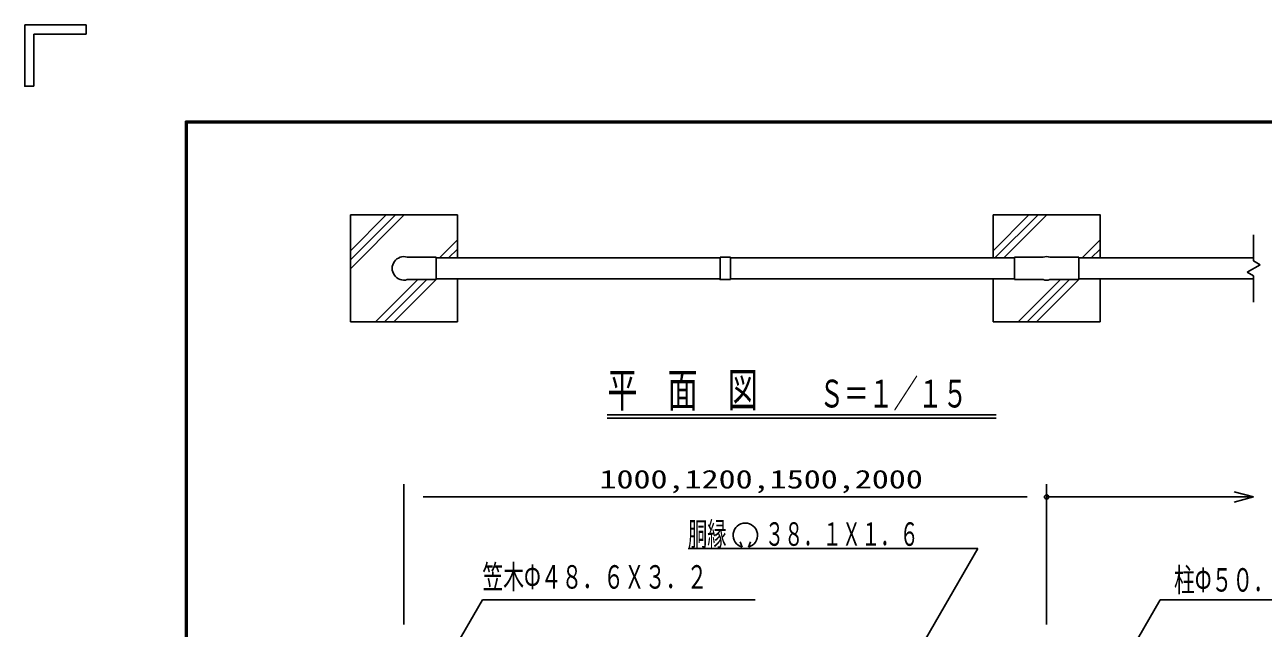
# Model space of a CAD drawing. Units: millimetres, scale not verified. Extents: x -4425 to 4425, y -3150 to 3150.
# Drawn here: x -4425 to -1535, y 1743 to 3150 of the extents above; entities that cross this region are included whole.
import ezdxf
from ezdxf.enums import TextEntityAlignment as Align

# ---------------------------------------------------------------- set-up
doc = ezdxf.new("R2010")
doc.units = ezdxf.units.MM
doc.header["$LTSCALE"] = 20
doc.header["$PDMODE"] = 32
doc.header["$PDSIZE"] = 10
for name, color, linetype, lineweight in [('0-0_1', 7, 'Continuous', 25), ('0-1_EXTCNT-LMEC0', 1, 'Continuous', 25), ('0-5_WAKU', 7, 'Continuous', 25)]:
    doc.layers.add(name, color=color, linetype=linetype, lineweight=lineweight)
doc.layers.add('0-3_DEFPOINTS', color=7, linetype='Continuous')
doc.styles.add('ＭＳ ゴシック', font='')
doc.styles.get('ＭＳ ゴシック').set_extended_font_data('MS Gothic')

msp = doc.modelspace()

# ---------------------------------------------------------------- linework, layer by layer
at = {"layer": '0-0_1'}
for p, q in [((-3665.27, 2706.89), (-3665.27, 2456.89)), ((-3665.27, 2706.89), (-3415.27, 2706.89)), ((-3415.27, 2706.89), (-3415.27, 2606.19)), ((-2165.27, 2706.89), (-2165.27, 2606.19)), ((-3532.58, 2608.19), (-3465.27, 2608.19)), ((-3465.27, 2608.19), (-3465.27, 2555.59)), ((-3465.27, 2606.19), (-2802.39, 2606.19)), ((-2802.39, 2608.19), (-2778.14, 2608.19)), ((-2778.14, 2608.19), (-2778.14, 2555.59)), ((-2778.14, 2606.19), (-2115.27, 2606.19)), ((-2115.27, 2608.19), (-2115.27, 2555.59)), ((-2047.95, 2608.19), (-2115.27, 2608.19)), ((-2032.58, 2608.19), (-1965.27, 2608.19)), ((-1965.27, 2608.19), (-1965.27, 2555.59)), ((-1965.27, 2606.19), (-1557.16, 2606.19)), ((-3532.58, 2555.59), (-3465.27, 2555.59)), ((-3465.27, 2557.59), (-2802.39, 2557.59)), ((-3415.27, 2557.59), (-3415.27, 2456.89)), ((-2778.14, 2557.59), (-2115.27, 2557.59)), ((-2165.27, 2557.59), (-2165.27, 2456.89)), ((-2047.95, 2555.59), (-2115.27, 2555.59)), ((-2032.58, 2555.59), (-1965.27, 2555.59)), ((-1965.27, 2557.59), (-1557.16, 2557.59)), ((-1915.27, 2557.59), (-1915.27, 2456.89)), ((-3665.27, 2456.89), (-3415.27, 2456.89)), ((-2165.27, 2456.89), (-1915.27, 2456.89)), ((-3065.63, 2240.45), (-2158.13, 2240.45)), ((-3065.63, 2232.95), (-2158.13, 2232.95))]:
    msp.add_line(p, q, dxfattribs=at)
at = {"layer": '0-0_1', "color": 2}
for p, q in [((-3665.27, 2601.89), (-3560.27, 2706.89)), ((-3581.48, 2706.89), (-3665.27, 2623.1)), ((-3540.27, 2705.68), (-3665.27, 2580.68)), ((-2081.48, 2706.89), (-2165.27, 2623.1)), ((-2160.97, 2606.19), (-2060.27, 2706.89)), ((-2040.27, 2705.68), (-2139.75, 2606.19)), ((-3415.27, 2648.1), (-3457.18, 2606.19)), ((-1915.27, 2648.1), (-1957.18, 2606.19)), ((-3435.97, 2606.19), (-3415.27, 2626.89)), ((-1935.97, 2606.19), (-1915.27, 2626.89)), ((-1542.16, 2590.55), (-1572.16, 2573.23)), ((-1557.16, 2564.57), (-1572.16, 2573.23)), ((-3507.78, 2555.59), (-3606.48, 2456.89)), ((-3585.27, 2456.89), (-3486.57, 2555.59)), ((-3465.35, 2555.59), (-3564.05, 2456.89)), ((-2007.78, 2555.59), (-2106.48, 2456.89)), ((-2085.27, 2456.89), (-1986.57, 2555.59)), ((-1965.35, 2555.59), (-2064.05, 2456.89)), ((-1557.16, 2564.57), (-1557.16, 2503.15)), ((-1557.16, 2049), (-1602.16, 2061.06)), ((-2040.27, 2049), (-1557.16, 2049)), ((-1557.16, 2049), (-1602.16, 2036.95)), ((-2755.41, 1944.02), (-2751.04, 1932.01)), ((-2731.69, 1944.02), (-2736.06, 1932.01)), ((-2877.16, 1929), (-2200.93, 1929)), ((-2391.46, 1599), (-2200.93, 1929)), ((-3426.44, 1689), (-3357.16, 1809)), ((-3357.16, 1809), (-2720.42, 1809)), ((-2030.82, 1366.86), (-1775.54, 1809)), ((-1775.54, 1809), (-1255.6, 1809))]:
    msp.add_line(p, q, dxfattribs=at)
at = {"layer": '0-0_1'}
for points in [[(-2165.27, 2706.89), (-1915.27, 2706.89), (-1915.27, 2606.19)], [(-2802.39, 2608.19), (-2802.39, 2555.59), (-2778.14, 2555.59)]]:
    msp.add_lwpolyline(points, dxfattribs=at)
at = {"layer": '0-0_1', "color": 2}
msp.add_lwpolyline([(-1557.16, 2659.97), (-1557.16, 2599.21), (-1542.16, 2590.55)], dxfattribs=at)
at = {"layer": '0-0_1'}
for centre, start, end in [((-3540.27, 2581.89), 73.70962, 286.29067), ((-2040.27, 2581.89), 73.70962, 106.29053), ((-2040.27, 2581.89), 253.70947, 286.29038)]:
    msp.add_arc(centre, 27.4, start, end, dxfattribs=at)
at = {"layer": '0-0_1', "color": 2}
msp.add_arc((-2743.55, 1959.5), 28.5, 285.23578, 254.76438, dxfattribs=at)
at = {"layer": '0-1_EXTCNT-LMEC0'}
for p, q in [((-3540.27, 1751.46), (-3540.27, 2079)), ((-2040.27, 1751.46), (-2040.27, 2079))]:
    msp.add_line(p, q, dxfattribs=at)
at = {"layer": '0-1_EXTCNT-LMEC0', "color": 2}
msp.add_line((-3495.27, 2049), (-2085.27, 2049), dxfattribs=at)
at = {"layer": '0-3_DEFPOINTS'}
msp.add_point((-2040.27, 2049), dxfattribs=at)
at = {"layer": '0-5_WAKU'}
for p, q in [((-4281.95, 3150), (-4425.2, 3150)), ((-4403.71, 3006.75), (-4403.71, 3128.51)), ((-4048.2, 2923), (4197.8, 2923)), ((-4048.2, -2923), (-4048.2, 2923))]:
    msp.add_line(p, q, dxfattribs=at)
for points in [[(-4425.2, 3150), (-4425.2, 3006.75), (-4403.71, 3006.75)], [(-4403.71, 3128.51), (-4281.95, 3128.51), (-4281.95, 3150)], [(-4046.2, -2921), (-4046.2, 2921), (4195.8, 2921)]]:
    msp.add_lwpolyline(points, dxfattribs=at)
msp.add_lwpolyline([(-4050.2, 2925), (4199.8, 2925), (4199.8, -2925), (-4050.2, -2925)], close=True, dxfattribs=at)

# ---------------------------------------------------------------- texts
at = {"layer": '0-0_1', "style": 'ＭＳ ゴシック'}
for s, height, width, p in [('平\u3000面\u3000図', 79.33, 0.65, (-3065.63, 2235.19)), ('Ｓ＝１／１５', 64.94, 0.65, (-2570.63, 2237.96)), ('胴縁\u3000\u3000３８．１Ｘ１．６', 54.84, 0.6, (-2877.16, 1918.46)), ('笠木Φ４８．６Ｘ３．２', 54.84, 0.65, (-3357.16, 1818.46)), ('柱Φ５０．８Ｘ２．３', 54.84, 0.65, (-1742.93, 1811.54))]:
    msp.add_text(s, height=height, dxfattribs=dict(at, width=width)).set_placement(p, align=Align.BOTTOM_LEFT)
at = {"layer": '0-1_EXTCNT-LMEC0', "color": 3, "style": 'ＭＳ ゴシック', "width": 1.35}
msp.add_text('1000,1200,1500,2000', height=43.26, dxfattribs=at).set_placement((-3083.89, 2055.68), align=Align.BOTTOM_LEFT)

doc.saveas('drawing.dxf')
